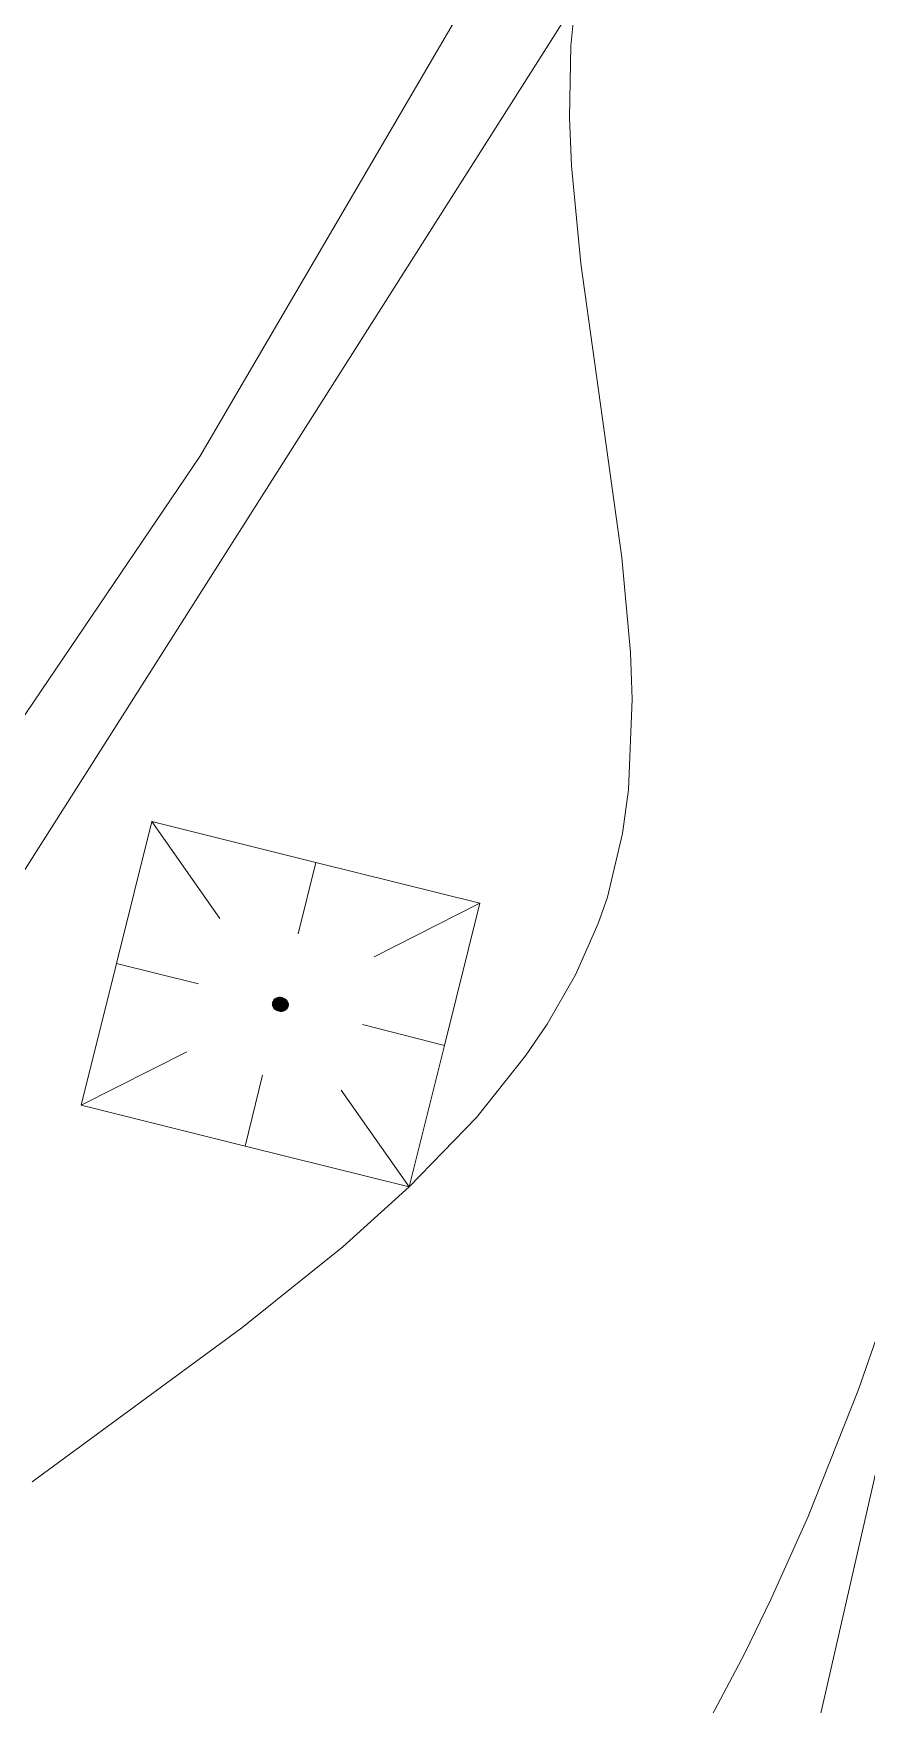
# Model space of a CAD drawing. Extents: x 1000 to 4000, y -5000 to -1000.
# Drawn here: x 1595.2 to 1614.96, y -4162.96 to -4123.33 of the extents above; entities that cross this region are included whole.
import ezdxf

# ---------------------------------------------------------------- set-up
doc = ezdxf.new("R2010")
doc.units = 0
doc.header["$MEASUREMENT"] = 0
for name, color, linetype in [('СЛОЙ_11', 7, 'CONTINUOUS'), ('СЛОЙ_24', 7, 'CONTINUOUS'), ('СЛОЙ_50', 7, 'CONTINUOUS'), ('СЛОЙ_7', 7, 'CONTINUOUS')]:
    doc.layers.add(name, color=color, linetype=linetype)

msp = doc.modelspace()

# ---------------------------------------------------------------- linework, layer by layer
at = {"layer": 'СЛОЙ_11', "color": 253, "linetype": 'Continuous', "lineweight": 0}
msp.add_lwpolyline([(1611.307, -4174.392), (1616.803, -4150.321), (1632.207, -4102.852), (1617.562, -4096.85)], dxfattribs=at)
at = {"layer": 'СЛОЙ_24', "color": 253, "linetype": 'Continuous', "lineweight": 0}
for points in [[(1579.992, -4162.728), (1580.119, -4162.758), (1581.7, -4160.862), (1593.689, -4145.206), (1609.821, -4119.789), (1612.549, -4108.309), (1611.667, -4098.194)], [(1577.478, -4158.934), (1579.083, -4159.095), (1581.17, -4158.051), (1589.917, -4146.972), (1599.147, -4133.357), (1607.734, -4118.665), (1610.383, -4107.506), (1609.5, -4098.756)]]:
    msp.add_lwpolyline(points, dxfattribs=at)
at = {"layer": 'СЛОЙ_50', "color": 253, "linetype": 'Continuous', "lineweight": 0}
for points in [[(1610.712, -4164.308), (1612.06, -4161.76), (1612.69, -4160.466), (1613.575, -4158.499), (1614.765, -4155.487), (1615.479, -4153.444), (1616.76, -4149.292), (1620.136, -4136.631), (1621.367, -4132.46), (1622.047, -4130.404), (1622.727, -4128.513), (1624.224, -4124.788), (1625.887, -4121.119), (1627.079, -4118.695), (1629.639, -4113.873), (1631.373, -4110.72), (1632.185, -4109.127), (1633.236, -4106.697), (1633.775, -4105.042), (1633.982, -4104.2), (1634.205, -4102.92), (1634.299, -4101.905), (1634.309, -4100.631)], [(1608.11, -4121.952), (1607.94, -4123.617), (1607.914, -4125.316), (1607.962, -4126.463), (1608.177, -4128.783), (1609.151, -4135.752), (1609.356, -4138.009), (1609.397, -4139.114), (1609.313, -4141.263), (1609.171, -4142.303), (1608.809, -4143.81), (1608.593, -4144.436), (1608.054, -4145.651), (1607.385, -4146.82), (1606.872, -4147.576), (1605.706, -4149.036), (1604.108, -4150.681), (1602.537, -4152.104), (1600.144, -4154.022), (1595.166, -4157.679)]]:
    msp.add_lwpolyline(points, dxfattribs=at)
at = {"layer": 'СЛОЙ_7', "color": 253, "linetype": 'Continuous', "lineweight": 0}
for p, q in [((1597.167, -4145.381), (1598.004, -4142.018)), ((1598.004, -4142.018), (1599.622, -4144.32)), ((1598.004, -4142.018), (1601.898, -4142.987)), ((1601.898, -4142.987), (1601.478, -4144.678)), ((1601.898, -4142.987), (1605.785, -4143.955)), ((1605.785, -4143.955), (1603.276, -4145.227)), ((1604.945, -4147.326), (1605.785, -4143.955)), ((1596.33, -4148.747), (1597.167, -4145.381)), ((1597.167, -4145.381), (1599.11, -4145.869)), ((1600.869, -4146.307), (1600.869, -4146.307)), ((1604.945, -4147.326), (1603.004, -4146.834)), ((1604.108, -4150.681), (1604.945, -4147.326)), ((1596.33, -4148.747), (1598.836, -4147.477)), ((1600.219, -4149.714), (1600.635, -4148.032)), ((1604.108, -4150.681), (1602.494, -4148.385)), ((1596.33, -4148.747), (1600.219, -4149.714)), ((1600.219, -4149.714), (1604.108, -4150.681))]:
    msp.add_line(p, q, dxfattribs=at)
for centre, radius, start, end in [((1601.009, -4146.341), 0.145, 166.0853, 179.0465), ((1601.015, -4146.341), 0.15, 179.0822, 191.7282), ((1601.025, -4146.339), 0.161, 191.7492, 203.8506), ((1601.009, -4146.342), 0.145, 153.0823, 166.0436), ((1601.037, -4146.334), 0.174, 203.8551, 215.3112), ((1601.014, -4146.344), 0.15, 140.4007, 153.0467), ((1601.05, -4146.325), 0.19, 215.3025, 226.1324), ((1601.022, -4146.351), 0.161, 128.2782, 140.3797), ((1601.06, -4146.314), 0.204, 226.1154, 236.4242), ((1601.03, -4146.362), 0.174, 116.8177, 128.2738), ((1601.066, -4146.305), 0.216, 236.4029, 246.3451), ((1601.037, -4146.375), 0.19, 105.9965, 116.8264), ((1601.069, -4146.299), 0.222, 246.3219, 256.0763), ((1601.041, -4146.389), 0.204, 95.7047, 106.0134), ((1601.069, -4146.299), 0.222, 256.0526, 265.807), ((1601.043, -4146.401), 0.216, 85.7838, 95.726), ((1601.069, -4146.306), 0.216, 265.7838, 275.726), ((1601.042, -4146.407), 0.222, 76.0526, 85.807), ((1601.07, -4146.317), 0.204, 275.7047, 286.0134), ((1601.042, -4146.407), 0.222, 66.3219, 76.0763), ((1601.074, -4146.331), 0.19, 285.9965, 296.8264), ((1601.045, -4146.401), 0.216, 56.4029, 66.3451), ((1601.081, -4146.345), 0.174, 296.8177, 308.2738), ((1601.051, -4146.392), 0.204, 46.1154, 56.4242), ((1601.089, -4146.355), 0.161, 308.2782, 320.3797), ((1601.062, -4146.381), 0.19, 35.3025, 46.1324), ((1601.097, -4146.362), 0.15, 320.4007, 333.0467), ((1601.074, -4146.372), 0.174, 23.8551, 35.3112), ((1601.102, -4146.365), 0.145, 333.0823, 346.0436), ((1601.087, -4146.367), 0.161, 11.7492, 23.8506), ((1601.102, -4146.365), 0.145, 346.0853, 359.0465), ((1601.097, -4146.365), 0.15, 359.0822, 11.7282)]:
    msp.add_arc(centre, radius, start, end, dxfattribs=at)
for points in [[(1600.865, -4146.348), (1600.864, -4146.336), (1600.865, -4146.335)], [(1600.864, -4146.347), (1600.864, -4146.339), (1600.864, -4146.336)], [(1600.864, -4146.347), (1600.864, -4146.336), (1600.865, -4146.348)], [(1600.864, -4146.344), (1600.864, -4146.34), (1600.864, -4146.339)], [(1600.864, -4146.344), (1600.864, -4146.339), (1600.864, -4146.347)], [(1600.866, -4146.36), (1600.865, -4146.326), (1600.866, -4146.323)], [(1600.865, -4146.357), (1600.865, -4146.327), (1600.865, -4146.326)], [(1600.865, -4146.357), (1600.865, -4146.326), (1600.866, -4146.36)], [(1600.865, -4146.356), (1600.865, -4146.331), (1600.865, -4146.327)], [(1600.865, -4146.356), (1600.865, -4146.327), (1600.865, -4146.357)], [(1600.865, -4146.353), (1600.865, -4146.332), (1600.865, -4146.331)], [(1600.865, -4146.353), (1600.865, -4146.331), (1600.865, -4146.356)], [(1600.865, -4146.351), (1600.865, -4146.335), (1600.865, -4146.332)], [(1600.865, -4146.351), (1600.865, -4146.332), (1600.865, -4146.353)], [(1600.865, -4146.348), (1600.865, -4146.335), (1600.865, -4146.351)], [(1600.867, -4146.368), (1600.866, -4146.318), (1600.867, -4146.315)], [(1600.866, -4146.365), (1600.866, -4146.319), (1600.866, -4146.318)], [(1600.866, -4146.365), (1600.866, -4146.318), (1600.867, -4146.368)], [(1600.866, -4146.364), (1600.866, -4146.322), (1600.866, -4146.319)], [(1600.866, -4146.364), (1600.866, -4146.319), (1600.866, -4146.365)], [(1600.866, -4146.361), (1600.866, -4146.323), (1600.866, -4146.322)], [(1600.866, -4146.361), (1600.866, -4146.322), (1600.866, -4146.364)], [(1600.866, -4146.36), (1600.866, -4146.323), (1600.866, -4146.361)], [(1600.868, -4146.373), (1600.867, -4146.314), (1600.868, -4146.311)], [(1600.867, -4146.37), (1600.867, -4146.315), (1600.867, -4146.314)], [(1600.867, -4146.37), (1600.867, -4146.314), (1600.868, -4146.373)], [(1600.867, -4146.368), (1600.867, -4146.315), (1600.867, -4146.37)], [(1600.869, -4146.377), (1600.868, -4146.31), (1600.869, -4146.307)], [(1600.868, -4146.374), (1600.868, -4146.311), (1600.868, -4146.31)], [(1600.868, -4146.374), (1600.868, -4146.31), (1600.869, -4146.377)], [(1600.868, -4146.373), (1600.868, -4146.311), (1600.868, -4146.374)], [(1600.87, -4146.381), (1600.869, -4146.306), (1600.87, -4146.303)], [(1600.869, -4146.378), (1600.869, -4146.307), (1600.869, -4146.306)], [(1600.869, -4146.378), (1600.869, -4146.306), (1600.87, -4146.381)], [(1600.869, -4146.377), (1600.869, -4146.307), (1600.869, -4146.378)], [(1600.871, -4146.385), (1600.87, -4146.302), (1600.871, -4146.299)], [(1600.87, -4146.382), (1600.87, -4146.303), (1600.87, -4146.302)], [(1600.87, -4146.382), (1600.87, -4146.302), (1600.871, -4146.385)], [(1600.87, -4146.381), (1600.87, -4146.303), (1600.87, -4146.382)], [(1600.872, -4146.389), (1600.871, -4146.298), (1600.872, -4146.295)], [(1600.871, -4146.386), (1600.871, -4146.299), (1600.871, -4146.298)], [(1600.871, -4146.386), (1600.871, -4146.298), (1600.872, -4146.389)], [(1600.871, -4146.385), (1600.871, -4146.299), (1600.871, -4146.386)], [(1600.873, -4146.391), (1600.872, -4146.295), (1600.873, -4146.294)], [(1600.872, -4146.389), (1600.872, -4146.295), (1600.873, -4146.391)], [(1600.874, -4146.394), (1600.873, -4146.294), (1600.874, -4146.291)], [(1600.873, -4146.391), (1600.873, -4146.294), (1600.874, -4146.394)], [(1600.875, -4146.398), (1600.874, -4146.29), (1600.875, -4146.287)], [(1600.874, -4146.395), (1600.874, -4146.291), (1600.874, -4146.29)], [(1600.874, -4146.395), (1600.874, -4146.29), (1600.875, -4146.398)], [(1600.874, -4146.394), (1600.874, -4146.291), (1600.874, -4146.395)], [(1600.876, -4146.399), (1600.875, -4146.287), (1600.876, -4146.286)], [(1600.875, -4146.398), (1600.875, -4146.287), (1600.876, -4146.399)], [(1600.877, -4146.402), (1600.876, -4146.286), (1600.877, -4146.283)], [(1600.876, -4146.399), (1600.876, -4146.286), (1600.877, -4146.402)], [(1600.879, -4146.406), (1600.877, -4146.282), (1600.879, -4146.279)], [(1600.877, -4146.403), (1600.877, -4146.283), (1600.877, -4146.282)], [(1600.877, -4146.403), (1600.877, -4146.282), (1600.879, -4146.406)], [(1600.877, -4146.402), (1600.877, -4146.283), (1600.877, -4146.403)], [(1600.88, -4146.41), (1600.879, -4146.278), (1600.88, -4146.275)], [(1600.879, -4146.407), (1600.879, -4146.279), (1600.879, -4146.278)], [(1600.879, -4146.407), (1600.879, -4146.278), (1600.88, -4146.41)], [(1600.879, -4146.406), (1600.879, -4146.279), (1600.879, -4146.407)], [(1600.881, -4146.411), (1600.88, -4146.275), (1600.881, -4146.274)], [(1600.88, -4146.41), (1600.88, -4146.275), (1600.881, -4146.411)], [(1600.882, -4146.414), (1600.881, -4146.274), (1600.882, -4146.271)], [(1600.881, -4146.411), (1600.881, -4146.274), (1600.882, -4146.414)], [(1600.883, -4146.415), (1600.882, -4146.271), (1600.883, -4146.27)], [(1600.882, -4146.414), (1600.882, -4146.271), (1600.883, -4146.415)], [(1600.885, -4146.418), (1600.883, -4146.27), (1600.885, -4146.268)], [(1600.883, -4146.415), (1600.883, -4146.27), (1600.885, -4146.418)], [(1600.887, -4146.422), (1600.885, -4146.267), (1600.887, -4146.264)], [(1600.885, -4146.419), (1600.885, -4146.268), (1600.885, -4146.267)], [(1600.885, -4146.419), (1600.885, -4146.267), (1600.887, -4146.422)], [(1600.885, -4146.418), (1600.885, -4146.268), (1600.885, -4146.419)], [(1600.889, -4146.426), (1600.887, -4146.263), (1600.889, -4146.26)], [(1600.887, -4146.423), (1600.887, -4146.264), (1600.887, -4146.263)], [(1600.887, -4146.423), (1600.887, -4146.263), (1600.889, -4146.426)], [(1600.887, -4146.422), (1600.887, -4146.264), (1600.887, -4146.423)], [(1600.889, -4146.426), (1600.889, -4146.26), (1600.89, -4146.427)], [(1600.89, -4146.427), (1600.889, -4146.26), (1600.89, -4146.26)], [(1600.892, -4146.429), (1600.89, -4146.26), (1600.892, -4146.257)], [(1600.89, -4146.427), (1600.89, -4146.26), (1600.892, -4146.429)], [(1600.894, -4146.433), (1600.892, -4146.256), (1600.894, -4146.254)], [(1600.892, -4146.43), (1600.892, -4146.257), (1600.892, -4146.256)], [(1600.892, -4146.43), (1600.892, -4146.256), (1600.894, -4146.433)], [(1600.892, -4146.429), (1600.892, -4146.257), (1600.892, -4146.43)], [(1600.895, -4146.434), (1600.894, -4146.254), (1600.895, -4146.253)], [(1600.894, -4146.433), (1600.894, -4146.254), (1600.895, -4146.434)], [(1600.897, -4146.437), (1600.895, -4146.253), (1600.897, -4146.25)], [(1600.895, -4146.434), (1600.895, -4146.253), (1600.897, -4146.437)], [(1600.899, -4146.44), (1600.897, -4146.249), (1600.899, -4146.247)], [(1600.897, -4146.438), (1600.897, -4146.25), (1600.897, -4146.249)], [(1600.897, -4146.438), (1600.897, -4146.249), (1600.899, -4146.44)], [(1600.897, -4146.437), (1600.897, -4146.25), (1600.897, -4146.438)], [(1600.9, -4146.441), (1600.899, -4146.247), (1600.9, -4146.246)], [(1600.899, -4146.44), (1600.899, -4146.247), (1600.9, -4146.441)], [(1600.902, -4146.444), (1600.9, -4146.246), (1600.902, -4146.244)], [(1600.9, -4146.441), (1600.9, -4146.246), (1600.902, -4146.444)], [(1600.903, -4146.445), (1600.902, -4146.244), (1600.903, -4146.243)], [(1600.902, -4146.444), (1600.902, -4146.244), (1600.903, -4146.445)], [(1600.905, -4146.448), (1600.903, -4146.243), (1600.905, -4146.24)], [(1600.903, -4146.445), (1600.903, -4146.243), (1600.905, -4146.448)], [(1600.905, -4146.448), (1600.905, -4146.24), (1600.906, -4146.449)], [(1600.906, -4146.449), (1600.905, -4146.24), (1600.906, -4146.24)], [(1600.908, -4146.451), (1600.906, -4146.24), (1600.908, -4146.237)], [(1600.906, -4146.449), (1600.906, -4146.24), (1600.908, -4146.451)], [(1600.909, -4146.452), (1600.908, -4146.237), (1600.909, -4146.236)], [(1600.908, -4146.451), (1600.908, -4146.237), (1600.909, -4146.452)], [(1600.911, -4146.455), (1600.909, -4146.236), (1600.911, -4146.234)], [(1600.909, -4146.452), (1600.909, -4146.236), (1600.911, -4146.455)], [(1600.912, -4146.455), (1600.911, -4146.234), (1600.912, -4146.233)], [(1600.911, -4146.455), (1600.911, -4146.234), (1600.912, -4146.455)], [(1600.915, -4146.458), (1600.912, -4146.233), (1600.915, -4146.231)], [(1600.912, -4146.455), (1600.912, -4146.233), (1600.915, -4146.458)], [(1600.918, -4146.461), (1600.915, -4146.231), (1600.918, -4146.228)], [(1600.915, -4146.458), (1600.915, -4146.231), (1600.915, -4146.459)], [(1600.915, -4146.459), (1600.915, -4146.231), (1600.915, -4146.231)], [(1600.915, -4146.459), (1600.915, -4146.231), (1600.918, -4146.461)], [(1600.918, -4146.461), (1600.918, -4146.228), (1600.919, -4146.462)], [(1600.919, -4146.462), (1600.918, -4146.228), (1600.919, -4146.228)], [(1600.921, -4146.464), (1600.919, -4146.228), (1600.921, -4146.226)], [(1600.919, -4146.462), (1600.919, -4146.228), (1600.921, -4146.464)], [(1600.922, -4146.465), (1600.921, -4146.226), (1600.922, -4146.225)], [(1600.921, -4146.464), (1600.921, -4146.226), (1600.922, -4146.465)], [(1600.925, -4146.468), (1600.922, -4146.225), (1600.925, -4146.223)], [(1600.922, -4146.465), (1600.922, -4146.225), (1600.925, -4146.468)], [(1600.926, -4146.468), (1600.925, -4146.223), (1600.926, -4146.222)], [(1600.925, -4146.468), (1600.925, -4146.223), (1600.926, -4146.468)], [(1600.928, -4146.471), (1600.926, -4146.222), (1600.928, -4146.22)], [(1600.926, -4146.468), (1600.926, -4146.222), (1600.928, -4146.471)], [(1600.928, -4146.471), (1600.928, -4146.22), (1600.929, -4146.471)], [(1600.929, -4146.471), (1600.928, -4146.22), (1600.929, -4146.22)], [(1600.932, -4146.474), (1600.929, -4146.22), (1600.932, -4146.218)], [(1600.929, -4146.471), (1600.929, -4146.22), (1600.932, -4146.474)], [(1600.933, -4146.474), (1600.932, -4146.218), (1600.933, -4146.217)], [(1600.932, -4146.474), (1600.932, -4146.218), (1600.933, -4146.474)], [(1600.936, -4146.477), (1600.933, -4146.217), (1600.936, -4146.215)], [(1600.933, -4146.474), (1600.933, -4146.217), (1600.936, -4146.477)], [(1600.936, -4146.477), (1600.936, -4146.215), (1600.937, -4146.477)], [(1600.937, -4146.477), (1600.936, -4146.215), (1600.937, -4146.215)], [(1600.939, -4146.479), (1600.937, -4146.215), (1600.939, -4146.213)], [(1600.937, -4146.477), (1600.937, -4146.215), (1600.939, -4146.479)], [(1600.94, -4146.48), (1600.939, -4146.213), (1600.94, -4146.212)], [(1600.939, -4146.479), (1600.939, -4146.213), (1600.94, -4146.48)], [(1600.943, -4146.482), (1600.94, -4146.212), (1600.943, -4146.21)], [(1600.94, -4146.48), (1600.94, -4146.212), (1600.943, -4146.482)], [(1600.943, -4146.482), (1600.943, -4146.21), (1600.944, -4146.483)], [(1600.944, -4146.483), (1600.943, -4146.21), (1600.944, -4146.21)], [(1600.947, -4146.485), (1600.944, -4146.21), (1600.947, -4146.208)], [(1600.944, -4146.483), (1600.944, -4146.21), (1600.947, -4146.485)], [(1600.947, -4146.485), (1600.947, -4146.208), (1600.948, -4146.485)], [(1600.948, -4146.485), (1600.947, -4146.208), (1600.948, -4146.208)], [(1600.951, -4146.487), (1600.948, -4146.208), (1600.951, -4146.206)], [(1600.948, -4146.485), (1600.948, -4146.208), (1600.951, -4146.487)], [(1600.951, -4146.487), (1600.951, -4146.206), (1600.952, -4146.488)], [(1600.952, -4146.488), (1600.951, -4146.206), (1600.952, -4146.206)], [(1600.955, -4146.49), (1600.952, -4146.206), (1600.955, -4146.204)], [(1600.952, -4146.488), (1600.952, -4146.206), (1600.955, -4146.49)], [(1600.955, -4146.49), (1600.955, -4146.204), (1600.956, -4146.491)], [(1600.956, -4146.491), (1600.955, -4146.204), (1600.956, -4146.204)], [(1600.959, -4146.492), (1600.956, -4146.204), (1600.959, -4146.202)], [(1600.956, -4146.491), (1600.956, -4146.204), (1600.959, -4146.492)], [(1600.959, -4146.492), (1600.959, -4146.202), (1600.961, -4146.493)], [(1600.961, -4146.493), (1600.959, -4146.202), (1600.961, -4146.202)], [(1600.964, -4146.495), (1600.961, -4146.202), (1600.964, -4146.2)], [(1600.961, -4146.493), (1600.961, -4146.202), (1600.964, -4146.495)], [(1600.964, -4146.495), (1600.964, -4146.2), (1600.965, -4146.495)], [(1600.965, -4146.495), (1600.964, -4146.2), (1600.965, -4146.2)], [(1600.968, -4146.497), (1600.965, -4146.2), (1600.968, -4146.199)], [(1600.965, -4146.495), (1600.965, -4146.2), (1600.968, -4146.497)], [(1600.969, -4146.497), (1600.968, -4146.199), (1600.969, -4146.198)], [(1600.968, -4146.497), (1600.968, -4146.199), (1600.969, -4146.497)], [(1600.972, -4146.499), (1600.969, -4146.198), (1600.972, -4146.197)], [(1600.969, -4146.497), (1600.969, -4146.198), (1600.972, -4146.499)], [(1600.972, -4146.499), (1600.972, -4146.197), (1600.973, -4146.5)], [(1600.973, -4146.5), (1600.972, -4146.197), (1600.973, -4146.197)], [(1600.977, -4146.501), (1600.973, -4146.197), (1600.977, -4146.195)], [(1600.973, -4146.5), (1600.973, -4146.197), (1600.977, -4146.501)], [(1600.977, -4146.501), (1600.977, -4146.195), (1600.978, -4146.502)], [(1600.978, -4146.502), (1600.977, -4146.195), (1600.978, -4146.195)], [(1600.981, -4146.503), (1600.978, -4146.195), (1600.981, -4146.194)], [(1600.978, -4146.502), (1600.978, -4146.195), (1600.981, -4146.503)], [(1600.981, -4146.503), (1600.981, -4146.194), (1600.982, -4146.504)], [(1600.982, -4146.504), (1600.981, -4146.194), (1600.982, -4146.194)], [(1600.986, -4146.505), (1600.982, -4146.194), (1600.986, -4146.193)], [(1600.982, -4146.504), (1600.982, -4146.194), (1600.986, -4146.505)], [(1600.987, -4146.505), (1600.986, -4146.193), (1600.987, -4146.192)], [(1600.986, -4146.505), (1600.986, -4146.193), (1600.987, -4146.505)], [(1600.99, -4146.507), (1600.987, -4146.192), (1600.99, -4146.191)], [(1600.987, -4146.505), (1600.987, -4146.192), (1600.99, -4146.507)], [(1600.99, -4146.507), (1600.99, -4146.191), (1600.991, -4146.507)], [(1600.991, -4146.507), (1600.99, -4146.191), (1600.991, -4146.191)], [(1600.995, -4146.508), (1600.991, -4146.191), (1600.995, -4146.19)], [(1600.991, -4146.507), (1600.991, -4146.191), (1600.995, -4146.508)], [(1600.995, -4146.508), (1600.995, -4146.19), (1600.996, -4146.509)], [(1600.996, -4146.509), (1600.995, -4146.19), (1600.996, -4146.19)], [(1600.999, -4146.51), (1600.996, -4146.19), (1600.999, -4146.189)], [(1600.996, -4146.509), (1600.996, -4146.19), (1600.999, -4146.51)], [(1600.999, -4146.51), (1600.999, -4146.189), (1601, -4146.51)], [(1601, -4146.51), (1600.999, -4146.189), (1601, -4146.189)], [(1601.004, -4146.511), (1601, -4146.189), (1601.004, -4146.188)], [(1601, -4146.51), (1601, -4146.189), (1601.004, -4146.511)], [(1601.004, -4146.511), (1601.004, -4146.188), (1601.005, -4146.512)], [(1601.005, -4146.512), (1601.004, -4146.188), (1601.005, -4146.188)], [(1601.005, -4146.512), (1601.005, -4146.188), (1601.009, -4146.513)], [(1601.009, -4146.513), (1601.005, -4146.188), (1601.009, -4146.188)], [(1601.01, -4146.513), (1601.009, -4146.188), (1601.01, -4146.187)], [(1601.009, -4146.513), (1601.009, -4146.188), (1601.01, -4146.513)], [(1601.01, -4146.513), (1601.01, -4146.187), (1601.013, -4146.514)], [(1601.013, -4146.514), (1601.01, -4146.187), (1601.013, -4146.187)], [(1601.013, -4146.514), (1601.013, -4146.187), (1601.014, -4146.514)], [(1601.014, -4146.514), (1601.013, -4146.187), (1601.014, -4146.187)], [(1601.018, -4146.515), (1601.014, -4146.187), (1601.018, -4146.186)], [(1601.014, -4146.514), (1601.014, -4146.187), (1601.018, -4146.515)], [(1601.018, -4146.515), (1601.018, -4146.186), (1601.019, -4146.516)], [(1601.019, -4146.516), (1601.018, -4146.186), (1601.019, -4146.186)], [(1601.019, -4146.516), (1601.019, -4146.186), (1601.023, -4146.516)], [(1601.023, -4146.516), (1601.019, -4146.186), (1601.023, -4146.186)], [(1601.023, -4146.516), (1601.023, -4146.186), (1601.024, -4146.517)], [(1601.024, -4146.517), (1601.023, -4146.186), (1601.024, -4146.186)], [(1601.027, -4146.517), (1601.024, -4146.186), (1601.027, -4146.185)], [(1601.024, -4146.517), (1601.024, -4146.186), (1601.027, -4146.517)], [(1601.027, -4146.517), (1601.027, -4146.185), (1601.029, -4146.518)], [(1601.029, -4146.518), (1601.027, -4146.185), (1601.029, -4146.185)], [(1601.029, -4146.518), (1601.029, -4146.185), (1601.032, -4146.518)], [(1601.032, -4146.518), (1601.029, -4146.185), (1601.032, -4146.185)], [(1601.032, -4146.518), (1601.032, -4146.185), (1601.033, -4146.518)], [(1601.033, -4146.518), (1601.032, -4146.185), (1601.033, -4146.185)], [(1601.033, -4146.518), (1601.033, -4146.185), (1601.037, -4146.519)], [(1601.037, -4146.519), (1601.033, -4146.185), (1601.037, -4146.185)], [(1601.037, -4146.519), (1601.037, -4146.185), (1601.038, -4146.519)], [(1601.038, -4146.519), (1601.037, -4146.185), (1601.038, -4146.185)], [(1601.038, -4146.519), (1601.038, -4146.185), (1601.042, -4146.52)], [(1601.042, -4146.52), (1601.038, -4146.185), (1601.042, -4146.185)], [(1601.042, -4146.52), (1601.042, -4146.185), (1601.043, -4146.52)], [(1601.043, -4146.52), (1601.043, -4146.185), (1601.047, -4146.52)], [(1601.047, -4146.52), (1601.047, -4146.185), (1601.048, -4146.52)], [(1601.048, -4146.52), (1601.048, -4146.185), (1601.051, -4146.521)], [(1601.051, -4146.521), (1601.051, -4146.185), (1601.053, -4146.521)], [(1601.053, -4146.521), (1601.053, -4146.185), (1601.056, -4146.521)], [(1601.056, -4146.521), (1601.056, -4146.185), (1601.058, -4146.521)], [(1601.058, -4146.521), (1601.058, -4146.185), (1601.061, -4146.521)], [(1601.061, -4146.521), (1601.061, -4146.186), (1601.062, -4146.521)], [(1601.062, -4146.521), (1601.062, -4146.186), (1601.066, -4146.521)], [(1601.066, -4146.521), (1601.066, -4146.186), (1601.067, -4146.521)]]:
    msp.add_solid(points, dxfattribs=at)
at = {"layer": 'СЛОЙ_7', "color": 253, "linetype": 'Continuous', "lineweight": 0, "extrusion": (0, 0, -1)}
for points in [[(-1601.043, -4146.52), (-1601.042, -4146.185), (-1601.043, -4146.185)], [(-1601.047, -4146.52), (-1601.043, -4146.185), (-1601.047, -4146.185)], [(-1601.048, -4146.52), (-1601.047, -4146.185), (-1601.048, -4146.185)], [(-1601.051, -4146.521), (-1601.048, -4146.185), (-1601.051, -4146.185)], [(-1601.053, -4146.521), (-1601.051, -4146.185), (-1601.053, -4146.185)], [(-1601.056, -4146.521), (-1601.053, -4146.185), (-1601.056, -4146.185)], [(-1601.058, -4146.521), (-1601.056, -4146.185), (-1601.058, -4146.185)], [(-1601.061, -4146.521), (-1601.058, -4146.185), (-1601.061, -4146.186)], [(-1601.062, -4146.521), (-1601.061, -4146.186), (-1601.062, -4146.186)], [(-1601.066, -4146.521), (-1601.062, -4146.186), (-1601.066, -4146.186)], [(-1601.067, -4146.521), (-1601.066, -4146.186), (-1601.067, -4146.186)], [(-1601.067, -4146.521), (-1601.067, -4146.186), (-1601.071, -4146.521)], [(-1601.071, -4146.521), (-1601.067, -4146.186), (-1601.071, -4146.187)], [(-1601.071, -4146.521), (-1601.071, -4146.187), (-1601.072, -4146.521)], [(-1601.072, -4146.521), (-1601.071, -4146.187), (-1601.072, -4146.187)], [(-1601.072, -4146.521), (-1601.072, -4146.187), (-1601.076, -4146.521)], [(-1601.076, -4146.521), (-1601.072, -4146.187), (-1601.076, -4146.187)], [(-1601.076, -4146.521), (-1601.076, -4146.187), (-1601.077, -4146.521)], [(-1601.077, -4146.521), (-1601.076, -4146.187), (-1601.077, -4146.187)], [(-1601.077, -4146.521), (-1601.077, -4146.187), (-1601.08, -4146.521)], [(-1601.08, -4146.521), (-1601.077, -4146.187), (-1601.08, -4146.188)], [(-1601.08, -4146.521), (-1601.08, -4146.188), (-1601.082, -4146.521)], [(-1601.082, -4146.521), (-1601.08, -4146.188), (-1601.082, -4146.188)], [(-1601.082, -4146.521), (-1601.082, -4146.188), (-1601.085, -4146.521)], [(-1601.085, -4146.521), (-1601.082, -4146.188), (-1601.085, -4146.189)], [(-1601.085, -4146.521), (-1601.085, -4146.189), (-1601.086, -4146.521)], [(-1601.086, -4146.521), (-1601.085, -4146.189), (-1601.086, -4146.189)], [(-1601.086, -4146.521), (-1601.086, -4146.189), (-1601.09, -4146.52)], [(-1601.09, -4146.52), (-1601.086, -4146.189), (-1601.09, -4146.19)], [(-1601.09, -4146.52), (-1601.09, -4146.19), (-1601.091, -4146.52)], [(-1601.091, -4146.52), (-1601.09, -4146.19), (-1601.091, -4146.19)], [(-1601.091, -4146.52), (-1601.091, -4146.19), (-1601.095, -4146.52)], [(-1601.095, -4146.52), (-1601.091, -4146.19), (-1601.095, -4146.191)], [(-1601.095, -4146.52), (-1601.095, -4146.191), (-1601.096, -4146.52)], [(-1601.096, -4146.52), (-1601.095, -4146.191), (-1601.096, -4146.191)], [(-1601.096, -4146.52), (-1601.096, -4146.191), (-1601.099, -4146.519)], [(-1601.099, -4146.519), (-1601.096, -4146.191), (-1601.099, -4146.192)], [(-1601.099, -4146.519), (-1601.099, -4146.192), (-1601.101, -4146.519)], [(-1601.101, -4146.519), (-1601.099, -4146.192), (-1601.101, -4146.193)], [(-1601.101, -4146.519), (-1601.101, -4146.193), (-1601.104, -4146.518)], [(-1601.104, -4146.518), (-1601.101, -4146.193), (-1601.104, -4146.194)], [(-1601.104, -4146.518), (-1601.104, -4146.194), (-1601.105, -4146.518)], [(-1601.105, -4146.518), (-1601.104, -4146.194), (-1601.105, -4146.194)], [(-1601.105, -4146.518), (-1601.105, -4146.194), (-1601.109, -4146.517)], [(-1601.109, -4146.517), (-1601.105, -4146.194), (-1601.109, -4146.195)], [(-1601.109, -4146.517), (-1601.109, -4146.195), (-1601.11, -4146.517)], [(-1601.11, -4146.517), (-1601.109, -4146.195), (-1601.11, -4146.195)], [(-1601.11, -4146.517), (-1601.11, -4146.195), (-1601.113, -4146.517)], [(-1601.113, -4146.517), (-1601.11, -4146.195), (-1601.113, -4146.196)], [(-1601.113, -4146.517), (-1601.113, -4146.196), (-1601.115, -4146.516)], [(-1601.115, -4146.516), (-1601.113, -4146.196), (-1601.115, -4146.197)], [(-1601.115, -4146.516), (-1601.115, -4146.197), (-1601.118, -4146.515)], [(-1601.118, -4146.515), (-1601.115, -4146.197), (-1601.118, -4146.198)], [(-1601.118, -4146.515), (-1601.118, -4146.198), (-1601.119, -4146.515)], [(-1601.119, -4146.515), (-1601.118, -4146.198), (-1601.119, -4146.198)], [(-1601.119, -4146.515), (-1601.119, -4146.198), (-1601.122, -4146.514)], [(-1601.122, -4146.514), (-1601.119, -4146.198), (-1601.122, -4146.2)], [(-1601.122, -4146.514), (-1601.122, -4146.2), (-1601.124, -4146.514)], [(-1601.124, -4146.514), (-1601.122, -4146.2), (-1601.124, -4146.2)], [(-1601.124, -4146.514), (-1601.124, -4146.2), (-1601.127, -4146.513)], [(-1601.127, -4146.513), (-1601.124, -4146.2), (-1601.127, -4146.202)], [(-1601.127, -4146.513), (-1601.127, -4146.202), (-1601.128, -4146.513)], [(-1601.128, -4146.513), (-1601.127, -4146.202), (-1601.128, -4146.202)], [(-1601.128, -4146.513), (-1601.128, -4146.202), (-1601.131, -4146.512)], [(-1601.131, -4146.512), (-1601.128, -4146.202), (-1601.131, -4146.203)], [(-1601.131, -4146.512), (-1601.131, -4146.203), (-1601.133, -4146.511)], [(-1601.133, -4146.511), (-1601.131, -4146.203), (-1601.133, -4146.204)], [(-1601.133, -4146.511), (-1601.133, -4146.204), (-1601.136, -4146.51)], [(-1601.136, -4146.51), (-1601.133, -4146.204), (-1601.136, -4146.205)], [(-1601.136, -4146.51), (-1601.136, -4146.205), (-1601.137, -4146.51)], [(-1601.137, -4146.51), (-1601.136, -4146.205), (-1601.137, -4146.206)], [(-1601.137, -4146.51), (-1601.137, -4146.206), (-1601.14, -4146.509)], [(-1601.14, -4146.509), (-1601.137, -4146.206), (-1601.14, -4146.208)], [(-1601.14, -4146.509), (-1601.14, -4146.208), (-1601.141, -4146.508)], [(-1601.141, -4146.508), (-1601.14, -4146.208), (-1601.141, -4146.208)], [(-1601.141, -4146.508), (-1601.141, -4146.208), (-1601.145, -4146.507)], [(-1601.145, -4146.507), (-1601.141, -4146.208), (-1601.145, -4146.21)], [(-1601.145, -4146.507), (-1601.145, -4146.21), (-1601.146, -4146.507)], [(-1601.146, -4146.507), (-1601.145, -4146.21), (-1601.146, -4146.21)], [(-1601.146, -4146.507), (-1601.146, -4146.21), (-1601.149, -4146.505)], [(-1601.149, -4146.505), (-1601.146, -4146.21), (-1601.149, -4146.212)], [(-1601.149, -4146.505), (-1601.149, -4146.212), (-1601.15, -4146.505)], [(-1601.15, -4146.505), (-1601.149, -4146.212), (-1601.15, -4146.213)], [(-1601.15, -4146.505), (-1601.15, -4146.213), (-1601.153, -4146.503)], [(-1601.153, -4146.503), (-1601.15, -4146.213), (-1601.153, -4146.214)], [(-1601.153, -4146.503), (-1601.153, -4146.214), (-1601.154, -4146.503)], [(-1601.154, -4146.503), (-1601.153, -4146.214), (-1601.154, -4146.215)], [(-1601.154, -4146.503), (-1601.154, -4146.215), (-1601.157, -4146.501)], [(-1601.157, -4146.501), (-1601.154, -4146.215), (-1601.157, -4146.217)], [(-1601.157, -4146.501), (-1601.157, -4146.217), (-1601.158, -4146.501)], [(-1601.158, -4146.501), (-1601.157, -4146.217), (-1601.158, -4146.217)], [(-1601.158, -4146.501), (-1601.158, -4146.217), (-1601.161, -4146.499)], [(-1601.161, -4146.499), (-1601.158, -4146.217), (-1601.161, -4146.219)], [(-1601.161, -4146.499), (-1601.161, -4146.219), (-1601.162, -4146.499)], [(-1601.162, -4146.499), (-1601.161, -4146.219), (-1601.162, -4146.22)], [(-1601.162, -4146.499), (-1601.162, -4146.22), (-1601.165, -4146.497)], [(-1601.165, -4146.497), (-1601.162, -4146.22), (-1601.165, -4146.222)], [(-1601.165, -4146.497), (-1601.165, -4146.222), (-1601.166, -4146.497)], [(-1601.166, -4146.497), (-1601.165, -4146.222), (-1601.166, -4146.223)], [(-1601.166, -4146.497), (-1601.166, -4146.223), (-1601.169, -4146.495)], [(-1601.169, -4146.495), (-1601.166, -4146.223), (-1601.169, -4146.225)], [(-1601.169, -4146.495), (-1601.169, -4146.225), (-1601.17, -4146.494)], [(-1601.17, -4146.494), (-1601.169, -4146.225), (-1601.17, -4146.225)], [(-1601.17, -4146.494), (-1601.17, -4146.225), (-1601.173, -4146.493)], [(-1601.173, -4146.493), (-1601.17, -4146.225), (-1601.173, -4146.227)], [(-1601.173, -4146.493), (-1601.173, -4146.227), (-1601.174, -4146.492)], [(-1601.174, -4146.492), (-1601.173, -4146.227), (-1601.174, -4146.228)], [(-1601.174, -4146.492), (-1601.174, -4146.228), (-1601.177, -4146.49)], [(-1601.177, -4146.49), (-1601.174, -4146.228), (-1601.177, -4146.23)], [(-1601.177, -4146.49), (-1601.177, -4146.23), (-1601.178, -4146.49)], [(-1601.178, -4146.49), (-1601.177, -4146.23), (-1601.178, -4146.231)], [(-1601.178, -4146.49), (-1601.178, -4146.231), (-1601.18, -4146.488)], [(-1601.18, -4146.488), (-1601.178, -4146.231), (-1601.18, -4146.233)], [(-1601.18, -4146.488), (-1601.18, -4146.233), (-1601.181, -4146.487)], [(-1601.181, -4146.487), (-1601.18, -4146.233), (-1601.181, -4146.234)], [(-1601.181, -4146.487), (-1601.181, -4146.234), (-1601.184, -4146.485)], [(-1601.184, -4146.485), (-1601.181, -4146.234), (-1601.184, -4146.236)], [(-1601.184, -4146.485), (-1601.184, -4146.236), (-1601.185, -4146.485)], [(-1601.185, -4146.485), (-1601.184, -4146.236), (-1601.185, -4146.237)], [(-1601.185, -4146.485), (-1601.185, -4146.237), (-1601.188, -4146.483)], [(-1601.188, -4146.483), (-1601.185, -4146.237), (-1601.188, -4146.239)], [(-1601.188, -4146.483), (-1601.188, -4146.239), (-1601.188, -4146.482)], [(-1601.188, -4146.482), (-1601.188, -4146.239), (-1601.188, -4146.24)], [(-1601.188, -4146.482), (-1601.188, -4146.24), (-1601.191, -4146.48)], [(-1601.191, -4146.48), (-1601.188, -4146.24), (-1601.191, -4146.242)], [(-1601.191, -4146.48), (-1601.191, -4146.242), (-1601.192, -4146.479)], [(-1601.192, -4146.479), (-1601.191, -4146.242), (-1601.192, -4146.243)], [(-1601.192, -4146.479), (-1601.192, -4146.243), (-1601.194, -4146.477)], [(-1601.194, -4146.477), (-1601.192, -4146.243), (-1601.194, -4146.246)], [(-1601.194, -4146.477), (-1601.194, -4146.246), (-1601.195, -4146.476)], [(-1601.195, -4146.476), (-1601.194, -4146.246), (-1601.195, -4146.247)], [(-1601.195, -4146.476), (-1601.195, -4146.247), (-1601.198, -4146.474)], [(-1601.198, -4146.474), (-1601.195, -4146.247), (-1601.198, -4146.249)], [(-1601.198, -4146.474), (-1601.198, -4146.249), (-1601.198, -4146.473)], [(-1601.198, -4146.473), (-1601.198, -4146.249), (-1601.198, -4146.25)], [(-1601.198, -4146.473), (-1601.198, -4146.25), (-1601.201, -4146.471)], [(-1601.201, -4146.471), (-1601.198, -4146.25), (-1601.201, -4146.252)], [(-1601.201, -4146.471), (-1601.201, -4146.252), (-1601.202, -4146.47)], [(-1601.202, -4146.47), (-1601.201, -4146.252), (-1601.202, -4146.253)], [(-1601.202, -4146.47), (-1601.202, -4146.253), (-1601.204, -4146.468)], [(-1601.204, -4146.468), (-1601.202, -4146.253), (-1601.204, -4146.256)], [(-1601.204, -4146.468), (-1601.204, -4146.256), (-1601.205, -4146.467)], [(-1601.205, -4146.467), (-1601.204, -4146.256), (-1601.205, -4146.257)], [(-1601.205, -4146.467), (-1601.205, -4146.257), (-1601.207, -4146.465)], [(-1601.207, -4146.465), (-1601.205, -4146.257), (-1601.207, -4146.259)], [(-1601.207, -4146.465), (-1601.207, -4146.259), (-1601.208, -4146.464)], [(-1601.208, -4146.464), (-1601.207, -4146.259), (-1601.208, -4146.26)], [(-1601.208, -4146.464), (-1601.208, -4146.26), (-1601.21, -4146.462)], [(-1601.21, -4146.462), (-1601.208, -4146.26), (-1601.21, -4146.263)], [(-1601.21, -4146.462), (-1601.21, -4146.263), (-1601.211, -4146.461)], [(-1601.211, -4146.461), (-1601.21, -4146.263), (-1601.211, -4146.264)], [(-1601.211, -4146.461), (-1601.211, -4146.264), (-1601.213, -4146.458)], [(-1601.213, -4146.458), (-1601.211, -4146.264), (-1601.213, -4146.266)], [(-1601.213, -4146.458), (-1601.213, -4146.266), (-1601.213, -4146.458)], [(-1601.213, -4146.458), (-1601.213, -4146.266), (-1601.213, -4146.267)], [(-1601.213, -4146.458), (-1601.213, -4146.267), (-1601.215, -4146.455)], [(-1601.215, -4146.455), (-1601.213, -4146.267), (-1601.215, -4146.27)], [(-1601.215, -4146.455), (-1601.215, -4146.27), (-1601.216, -4146.454)], [(-1601.216, -4146.454), (-1601.215, -4146.27), (-1601.216, -4146.271)], [(-1601.216, -4146.454), (-1601.216, -4146.271), (-1601.218, -4146.452)], [(-1601.218, -4146.452), (-1601.216, -4146.271), (-1601.218, -4146.274)], [(-1601.218, -4146.452), (-1601.218, -4146.274), (-1601.219, -4146.451)], [(-1601.219, -4146.451), (-1601.218, -4146.274), (-1601.219, -4146.275)], [(-1601.219, -4146.451), (-1601.219, -4146.275), (-1601.221, -4146.448)], [(-1601.221, -4146.448), (-1601.219, -4146.275), (-1601.221, -4146.278)], [(-1601.221, -4146.448), (-1601.221, -4146.278), (-1601.221, -4146.447)], [(-1601.221, -4146.447), (-1601.221, -4146.278), (-1601.221, -4146.279)], [(-1601.221, -4146.447), (-1601.221, -4146.279), (-1601.223, -4146.445)], [(-1601.223, -4146.445), (-1601.221, -4146.279), (-1601.223, -4146.281)], [(-1601.223, -4146.445), (-1601.223, -4146.281), (-1601.224, -4146.444)], [(-1601.224, -4146.444), (-1601.223, -4146.281), (-1601.224, -4146.282)], [(-1601.224, -4146.444), (-1601.224, -4146.282), (-1601.225, -4146.441)], [(-1601.225, -4146.441), (-1601.224, -4146.282), (-1601.225, -4146.285)], [(-1601.225, -4146.441), (-1601.225, -4146.285), (-1601.226, -4146.44)], [(-1601.226, -4146.44), (-1601.225, -4146.285), (-1601.226, -4146.286)], [(-1601.226, -4146.44), (-1601.226, -4146.286), (-1601.227, -4146.437)], [(-1601.227, -4146.437), (-1601.226, -4146.286), (-1601.227, -4146.289)], [(-1601.227, -4146.437), (-1601.227, -4146.289), (-1601.228, -4146.437)], [(-1601.228, -4146.437), (-1601.227, -4146.289), (-1601.228, -4146.29)], [(-1601.228, -4146.437), (-1601.228, -4146.29), (-1601.229, -4146.434)], [(-1601.229, -4146.434), (-1601.228, -4146.29), (-1601.229, -4146.293)], [(-1601.229, -4146.434), (-1601.229, -4146.293), (-1601.23, -4146.433)], [(-1601.23, -4146.433), (-1601.229, -4146.293), (-1601.23, -4146.294)], [(-1601.23, -4146.433), (-1601.23, -4146.294), (-1601.231, -4146.43)], [(-1601.231, -4146.43), (-1601.23, -4146.294), (-1601.231, -4146.297)], [(-1601.231, -4146.43), (-1601.231, -4146.297), (-1601.232, -4146.429)], [(-1601.232, -4146.429), (-1601.231, -4146.297), (-1601.232, -4146.298)], [(-1601.232, -4146.429), (-1601.232, -4146.298), (-1601.233, -4146.426)], [(-1601.233, -4146.426), (-1601.232, -4146.298), (-1601.233, -4146.301)], [(-1601.233, -4146.426), (-1601.233, -4146.301), (-1601.234, -4146.425)], [(-1601.234, -4146.425), (-1601.233, -4146.301), (-1601.234, -4146.302)], [(-1601.234, -4146.425), (-1601.234, -4146.302), (-1601.235, -4146.422)], [(-1601.235, -4146.422), (-1601.234, -4146.302), (-1601.235, -4146.305)], [(-1601.235, -4146.422), (-1601.235, -4146.305), (-1601.235, -4146.421)], [(-1601.235, -4146.421), (-1601.235, -4146.305), (-1601.235, -4146.306)], [(-1601.235, -4146.421), (-1601.235, -4146.306), (-1601.237, -4146.418)], [(-1601.237, -4146.418), (-1601.235, -4146.306), (-1601.237, -4146.309)], [(-1601.237, -4146.418), (-1601.237, -4146.309), (-1601.237, -4146.417)], [(-1601.237, -4146.417), (-1601.237, -4146.309), (-1601.237, -4146.31)], [(-1601.237, -4146.417), (-1601.237, -4146.31), (-1601.238, -4146.415)], [(-1601.238, -4146.415), (-1601.237, -4146.31), (-1601.238, -4146.313)], [(-1601.238, -4146.415), (-1601.238, -4146.313), (-1601.239, -4146.414)], [(-1601.239, -4146.414), (-1601.238, -4146.313), (-1601.239, -4146.315)], [(-1601.239, -4146.414), (-1601.239, -4146.315), (-1601.24, -4146.411)], [(-1601.24, -4146.411), (-1601.239, -4146.315), (-1601.24, -4146.318)], [(-1601.24, -4146.411), (-1601.24, -4146.318), (-1601.24, -4146.41)], [(-1601.24, -4146.41), (-1601.24, -4146.318), (-1601.24, -4146.319)], [(-1601.24, -4146.41), (-1601.24, -4146.319), (-1601.241, -4146.407)], [(-1601.241, -4146.407), (-1601.24, -4146.319), (-1601.241, -4146.322)], [(-1601.241, -4146.407), (-1601.241, -4146.322), (-1601.241, -4146.406)], [(-1601.241, -4146.406), (-1601.241, -4146.322), (-1601.241, -4146.323)], [(-1601.241, -4146.406), (-1601.241, -4146.323), (-1601.242, -4146.402)], [(-1601.242, -4146.402), (-1601.241, -4146.323), (-1601.242, -4146.326)], [(-1601.242, -4146.402), (-1601.242, -4146.326), (-1601.242, -4146.401)], [(-1601.242, -4146.401), (-1601.242, -4146.326), (-1601.242, -4146.327)], [(-1601.242, -4146.401), (-1601.242, -4146.327), (-1601.243, -4146.398)], [(-1601.243, -4146.398), (-1601.242, -4146.327), (-1601.243, -4146.33)], [(-1601.243, -4146.398), (-1601.243, -4146.33), (-1601.243, -4146.397)], [(-1601.243, -4146.397), (-1601.243, -4146.33), (-1601.243, -4146.331)], [(-1601.243, -4146.397), (-1601.243, -4146.331), (-1601.244, -4146.394)], [(-1601.244, -4146.394), (-1601.243, -4146.331), (-1601.244, -4146.334)], [(-1601.244, -4146.394), (-1601.244, -4146.334), (-1601.244, -4146.393)], [(-1601.244, -4146.393), (-1601.244, -4146.334), (-1601.244, -4146.335)], [(-1601.244, -4146.393), (-1601.244, -4146.335), (-1601.245, -4146.39)], [(-1601.245, -4146.39), (-1601.244, -4146.335), (-1601.245, -4146.339)], [(-1601.245, -4146.39), (-1601.245, -4146.339), (-1601.245, -4146.389)], [(-1601.245, -4146.389), (-1601.245, -4146.339), (-1601.245, -4146.34)], [(-1601.245, -4146.389), (-1601.245, -4146.34), (-1601.245, -4146.386)], [(-1601.245, -4146.386), (-1601.245, -4146.34), (-1601.245, -4146.343)], [(-1601.245, -4146.386), (-1601.245, -4146.343), (-1601.246, -4146.385)], [(-1601.246, -4146.385), (-1601.245, -4146.343), (-1601.246, -4146.344)], [(-1601.246, -4146.385), (-1601.246, -4146.344), (-1601.246, -4146.382)], [(-1601.246, -4146.382), (-1601.246, -4146.344), (-1601.246, -4146.347)], [(-1601.246, -4146.382), (-1601.246, -4146.347), (-1601.246, -4146.381)], [(-1601.246, -4146.381), (-1601.246, -4146.347), (-1601.246, -4146.348)], [(-1601.246, -4146.381), (-1601.246, -4146.348), (-1601.246, -4146.378)], [(-1601.246, -4146.378), (-1601.246, -4146.348), (-1601.246, -4146.351)], [(-1601.246, -4146.378), (-1601.246, -4146.351), (-1601.247, -4146.377)], [(-1601.247, -4146.377), (-1601.246, -4146.351), (-1601.247, -4146.352)], [(-1601.247, -4146.377), (-1601.247, -4146.352), (-1601.247, -4146.373)], [(-1601.247, -4146.373), (-1601.247, -4146.352), (-1601.247, -4146.355)], [(-1601.247, -4146.373), (-1601.247, -4146.355), (-1601.247, -4146.372)], [(-1601.247, -4146.372), (-1601.247, -4146.355), (-1601.247, -4146.357)], [(-1601.247, -4146.372), (-1601.247, -4146.357), (-1601.247, -4146.369)], [(-1601.247, -4146.369), (-1601.247, -4146.357), (-1601.247, -4146.36)], [(-1601.247, -4146.369), (-1601.247, -4146.36), (-1601.247, -4146.368)], [(-1601.247, -4146.368), (-1601.247, -4146.36), (-1601.247, -4146.361)], [(-1601.247, -4146.368), (-1601.247, -4146.361), (-1601.247, -4146.364)]]:
    msp.add_solid(points, dxfattribs=at)

doc.saveas('drawing.dxf')
